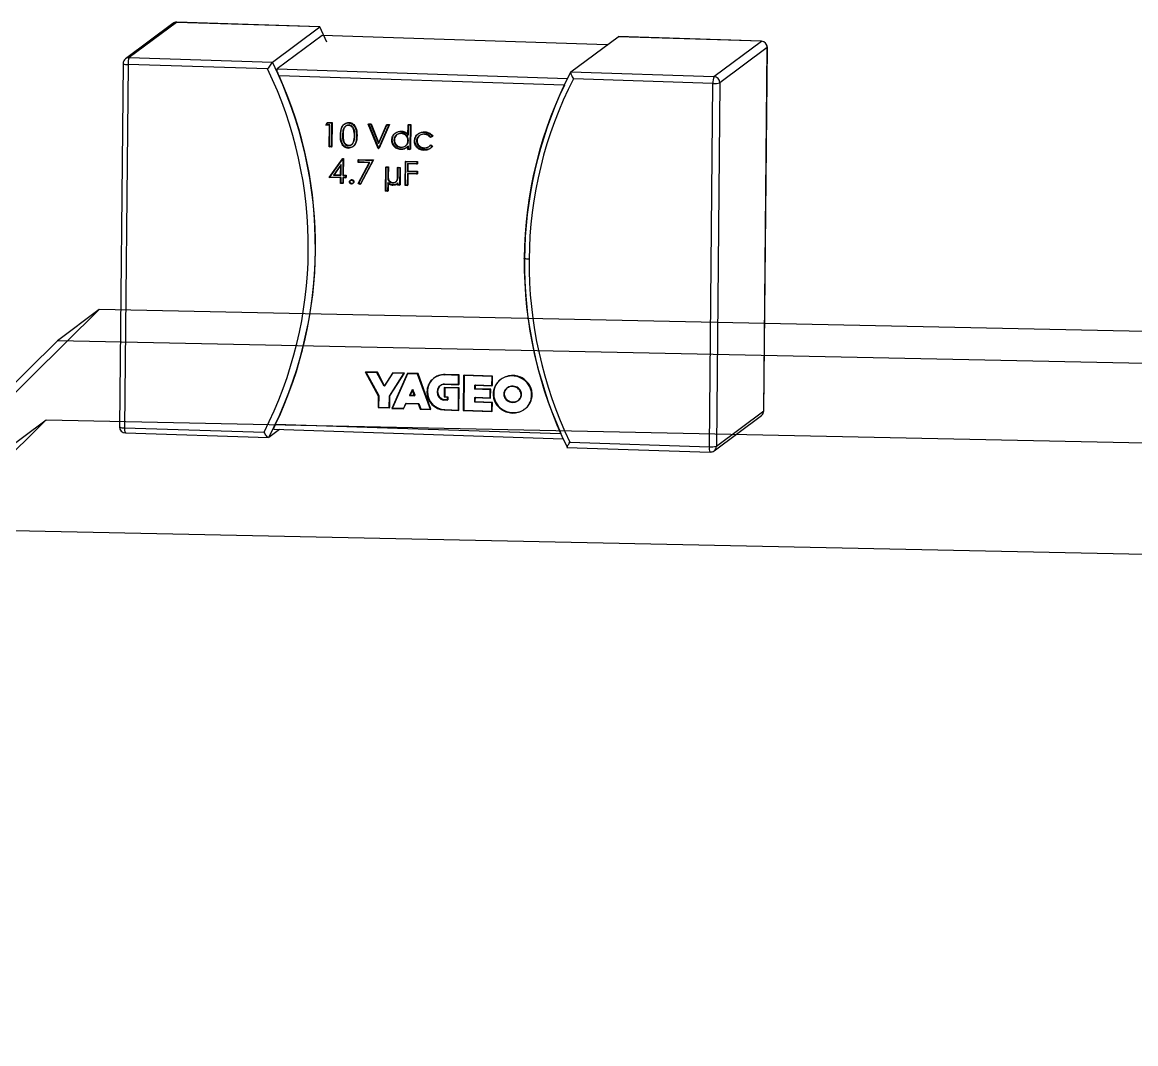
# Model space of a CAD drawing. Header units: millimetres. Extents: x -31.6 to 57.8, y -29 to 41.1.
# Drawn here: x 31.986 to 35.662, y 21.161 to 24.533 of the extents above; entities that cross this region are included whole.
import ezdxf

# ---------------------------------------------------------------- set-up
doc = ezdxf.new("R2010")
doc.units = ezdxf.units.MM

msp = doc.modelspace()

# ---------------------------------------------------------------- linework, layer by layer
at = {"color": 7, "linetype": 'Continuous', "lineweight": 25}
for p, q in [((32.4827, 24.529), (32.3263, 24.4124)), ((32.4949, 24.5327), (32.3385, 24.4162)), ((32.4953, 24.5329), (32.4949, 24.5327)), ((32.9677, 24.5174), (32.4949, 24.5327)), ((32.9682, 24.5175), (32.4953, 24.5329)), ((32.8113, 24.4008), (32.9677, 24.5174)), ((32.9754, 24.489), (32.8276, 24.3788)), ((32.9909, 24.4675), (32.9677, 24.5174)), ((32.9678, 24.5172), (32.9677, 24.5174)), ((32.9754, 24.489), (32.9761, 24.4887)), ((33.9166, 24.4584), (32.9754, 24.489)), ((33.9168, 24.4586), (32.9759, 24.4891)), ((33.7964, 24.3688), (33.9528, 24.4853)), ((34.4256, 24.47), (33.9528, 24.4853)), ((33.9548, 24.4849), (33.9528, 24.4853)), ((34.4261, 24.4701), (33.9532, 24.4855)), ((34.2692, 24.3534), (34.4256, 24.47)), ((34.4451, 24.4495), (34.2887, 24.3329)), ((34.4256, 24.47), (34.4261, 24.4701)), ((34.4335, 23.2501), (34.4451, 24.4495)), ((34.4338, 23.2505), (34.4454, 24.4499)), ((34.4451, 24.4495), (34.4454, 24.4499)), ((32.3385, 24.4162), (32.8113, 24.4008)), ((32.3183, 24.3966), (32.3066, 23.1971)), ((32.3348, 24.3938), (32.3232, 23.1944)), ((32.7955, 24.3788), (32.3348, 24.3938)), ((32.8276, 24.3788), (33.7855, 24.3477)), ((33.7747, 24.3255), (32.8333, 24.3561)), ((33.7964, 24.3688), (34.2692, 24.3534)), ((34.2656, 24.331), (33.8049, 24.346)), ((34.2539, 23.1316), (34.2656, 24.331)), ((34.2887, 24.3329), (34.2771, 23.1335)), ((32.9875, 24.1929), (32.9922, 24.2009)), ((32.9875, 24.1929), (32.9892, 24.1942)), ((32.9996, 24.1925), (32.9875, 24.1929)), ((32.9892, 24.1942), (32.9939, 24.2022)), ((33.0013, 24.1938), (32.9892, 24.1942)), ((32.9922, 24.2009), (32.9939, 24.2022)), ((32.9922, 24.2009), (33.0068, 24.2004)), ((32.9939, 24.2022), (33.0085, 24.2017)), ((32.9989, 24.1214), (32.9996, 24.1925)), ((32.9996, 24.1925), (33.0013, 24.1938)), ((33.0006, 24.1226), (33.0013, 24.1938)), ((33.0068, 24.2004), (33.006, 24.1211)), ((33.0068, 24.2004), (33.0085, 24.2017)), ((33.0085, 24.2017), (33.0077, 24.1224)), ((33.046, 24.1939), (33.0443, 24.1926)), ((33.0624, 24.2007), (33.0641, 24.2019)), ((33.0626, 24.1925), (33.0643, 24.1938)), ((33.128, 24.1965), (33.1297, 24.1978)), ((33.1606, 24.1161), (33.128, 24.1965)), ((33.128, 24.1965), (33.1356, 24.1962)), ((33.1623, 24.1174), (33.1297, 24.1978)), ((33.1297, 24.1978), (33.1373, 24.1975)), ((33.1356, 24.1962), (33.1373, 24.1975)), ((33.1356, 24.1962), (33.1612, 24.1329)), ((33.1373, 24.1975), (33.1629, 24.1342)), ((33.1612, 24.1329), (33.1881, 24.1945)), ((33.1957, 24.1943), (33.1616, 24.1161)), ((33.1629, 24.1342), (33.1898, 24.1958)), ((33.1974, 24.1956), (33.1633, 24.1174)), ((33.1881, 24.1945), (33.1898, 24.1958)), ((33.1881, 24.1945), (33.1957, 24.1943)), ((33.1898, 24.1958), (33.1974, 24.1956)), ((33.1957, 24.1943), (33.1974, 24.1956)), ((33.259, 24.1597), (33.2594, 24.1943)), ((33.2594, 24.1943), (33.2611, 24.1955)), ((33.2594, 24.1943), (33.2664, 24.194)), ((33.2607, 24.1609), (33.2611, 24.1955)), ((33.2611, 24.1955), (33.2681, 24.1953)), ((33.2664, 24.194), (33.2656, 24.1127)), ((33.2664, 24.194), (33.2681, 24.1953)), ((33.2681, 24.1953), (33.2674, 24.114)), ((33.0357, 24.1598), (33.0374, 24.1611)), ((33.0427, 24.1596), (33.0445, 24.1609)), ((33.0507, 24.1873), (33.049, 24.186)), ((33.0821, 24.1583), (33.0839, 24.1596)), ((33.0892, 24.1581), (33.0909, 24.1593)), ((33.2176, 24.1672), (33.2159, 24.1659)), ((33.2223, 24.1618), (33.2205, 24.1605)), ((33.2358, 24.1726), (33.2376, 24.1739)), ((33.2359, 24.1655), (33.2376, 24.1668)), ((33.259, 24.1597), (33.2607, 24.1609)), ((33.2927, 24.1647), (33.291, 24.1634)), ((33.2972, 24.1593), (33.2955, 24.158)), ((33.312, 24.163), (33.3137, 24.1643)), ((33.3126, 24.1701), (33.3143, 24.1714)), ((33.3388, 24.1557), (33.3329, 24.1522)), ((33.3329, 24.1522), (33.3346, 24.1535)), ((33.3405, 24.157), (33.3346, 24.1535)), ((33.3388, 24.1557), (33.3405, 24.157)), ((32.9989, 24.1214), (33.0006, 24.1226)), ((33.006, 24.1211), (32.9989, 24.1214)), ((33.0077, 24.1224), (33.0006, 24.1226)), ((33.006, 24.1211), (33.0077, 24.1224)), ((33.0616, 24.1173), (33.0633, 24.1186)), ((33.0619, 24.1254), (33.0636, 24.1267)), ((33.0724, 24.1289), (33.0741, 24.1302)), ((33.079, 24.1385), (33.0807, 24.1398)), ((33.0801, 24.1254), (33.0818, 24.1267)), ((33.1606, 24.1161), (33.1623, 24.1174)), ((33.1616, 24.1161), (33.1606, 24.1161)), ((33.1612, 24.1329), (33.1629, 24.1342)), ((33.1616, 24.1161), (33.1633, 24.1174)), ((33.1633, 24.1174), (33.1623, 24.1174)), ((33.2053, 24.1438), (33.207, 24.1451)), ((33.2124, 24.1435), (33.2141, 24.1448)), ((33.2354, 24.1198), (33.2371, 24.1211)), ((33.251, 24.1249), (33.2527, 24.1262)), ((33.2534, 24.118), (33.2551, 24.1193)), ((33.2586, 24.1129), (33.2587, 24.1229)), ((33.2587, 24.1229), (33.2604, 24.1242)), ((33.2588, 24.1418), (33.2606, 24.143)), ((33.2603, 24.1142), (33.2604, 24.1242)), ((33.2801, 24.1407), (33.2818, 24.142)), ((33.2871, 24.1411), (33.2889, 24.1424)), ((33.3116, 24.1173), (33.3133, 24.1186)), ((33.3278, 24.1221), (33.3295, 24.1234)), ((33.3297, 24.1145), (33.3315, 24.1157)), ((33.3326, 24.1268), (33.3343, 24.1281)), ((33.3326, 24.1268), (33.3385, 24.1227)), ((33.3343, 24.1281), (33.3402, 24.124)), ((33.3385, 24.1227), (33.3402, 24.124)), ((32.9992, 24.0207), (33.0428, 24.0823)), ((33.0009, 24.022), (33.0445, 24.0836)), ((33.0428, 24.0823), (33.0445, 24.0836)), ((33.0428, 24.0823), (33.0442, 24.0823)), ((33.0442, 24.0823), (33.0437, 24.0274)), ((33.0442, 24.0823), (33.046, 24.0835)), ((33.0445, 24.0836), (33.046, 24.0835)), ((33.046, 24.0835), (33.0454, 24.0286)), ((33.0947, 24.0786), (33.0965, 24.0799)), ((33.0947, 24.0786), (33.1432, 24.077)), ((33.0947, 24.0704), (33.0947, 24.0786)), ((33.0964, 24.0717), (33.0965, 24.0799)), ((33.0965, 24.0799), (33.145, 24.0783)), ((33.145, 24.0783), (33.1027, 23.9983)), ((33.1432, 24.077), (33.145, 24.0783)), ((33.235, 24.1127), (33.2368, 24.1139)), ((33.2586, 24.1129), (33.2603, 24.1142)), ((33.2656, 24.1127), (33.2586, 24.1129)), ((33.2674, 24.114), (33.2603, 24.1142)), ((33.2656, 24.1127), (33.2674, 24.114)), ((33.3114, 24.1102), (33.3131, 24.1115)), ((33.037, 24.062), (33.0131, 24.0284)), ((33.0387, 24.0633), (33.0149, 24.0296)), ((33.0366, 24.0276), (33.037, 24.062)), ((33.037, 24.062), (33.0387, 24.0633)), ((33.0384, 24.0289), (33.0387, 24.0633)), ((33.0947, 24.0704), (33.0964, 24.0717)), ((33.1312, 24.0693), (33.0947, 24.0704)), ((33.0949, 24.0006), (33.1312, 24.0693)), ((33.1329, 24.0705), (33.0964, 24.0717)), ((33.0967, 24.0019), (33.1329, 24.0705)), ((33.1432, 24.077), (33.101, 23.997)), ((33.1312, 24.0693), (33.1329, 24.0705)), ((33.1847, 23.975), (33.1855, 24.0543)), ((33.1855, 24.0543), (33.1872, 24.0556)), ((33.1855, 24.0543), (33.1925, 24.054)), ((33.1864, 23.9763), (33.1872, 24.0556)), ((33.1872, 24.0556), (33.1943, 24.0553)), ((33.1925, 24.054), (33.1922, 24.0223)), ((33.1925, 24.054), (33.1943, 24.0553)), ((33.1943, 24.0553), (33.1939, 24.0236)), ((33.2246, 24.0219), (33.2249, 24.053)), ((33.2249, 24.053), (33.2266, 24.0543)), ((33.2249, 24.053), (33.2319, 24.0528)), ((33.2263, 24.0232), (33.2266, 24.0543)), ((33.2266, 24.0543), (33.2337, 24.054)), ((33.2319, 24.0528), (33.2314, 23.9948)), ((33.2319, 24.0528), (33.2337, 24.054)), ((33.2337, 24.054), (33.2331, 23.9961)), ((33.2496, 23.9942), (33.2503, 24.0735)), ((33.2503, 24.0735), (33.252, 24.0748)), ((33.2503, 24.0735), (33.2887, 24.0723)), ((33.2513, 23.9955), (33.252, 24.0748)), ((33.252, 24.0748), (33.2904, 24.0736)), ((33.2573, 24.0652), (33.2571, 24.0408)), ((33.2571, 24.0408), (33.2588, 24.042)), ((33.2573, 24.0652), (33.259, 24.0664)), ((33.2886, 24.0641), (33.2573, 24.0652)), ((33.259, 24.0664), (33.2588, 24.042)), ((33.2588, 24.042), (33.2901, 24.041)), ((33.2904, 24.0654), (33.259, 24.0664)), ((33.2887, 24.0723), (33.2886, 24.0641)), ((33.2886, 24.0641), (33.2904, 24.0654)), ((33.2887, 24.0723), (33.2904, 24.0736)), ((33.2904, 24.0736), (33.2904, 24.0654)), ((32.9992, 24.0207), (33.0009, 24.022)), ((33.0366, 24.0195), (32.9992, 24.0207)), ((33.0383, 24.0207), (33.0009, 24.022)), ((33.0131, 24.0284), (33.0149, 24.0296)), ((33.0131, 24.0284), (33.0366, 24.0276)), ((33.0149, 24.0296), (33.0384, 24.0289)), ((33.0364, 24.0012), (33.0366, 24.0195)), ((33.0366, 24.0276), (33.0384, 24.0289)), ((33.0366, 24.0195), (33.0383, 24.0207)), ((33.0381, 24.0024), (33.0383, 24.0207)), ((33.0436, 24.0192), (33.0435, 24.0009)), ((33.0436, 24.0192), (33.0453, 24.0205)), ((33.0527, 24.0189), (33.0436, 24.0192)), ((33.0437, 24.0274), (33.0454, 24.0286)), ((33.0437, 24.0274), (33.0528, 24.0271)), ((33.0453, 24.0205), (33.0452, 24.0022)), ((33.0544, 24.0202), (33.0453, 24.0205)), ((33.0454, 24.0286), (33.0545, 24.0283)), ((33.0528, 24.0271), (33.0527, 24.0189)), ((33.0527, 24.0189), (33.0544, 24.0202)), ((33.0528, 24.0271), (33.0545, 24.0283)), ((33.0545, 24.0283), (33.0544, 24.0202)), ((33.0657, 24.0058), (33.0675, 24.0071)), ((33.0698, 24.012), (33.0681, 24.0107)), ((33.0724, 24.0122), (33.0741, 24.0135)), ((33.0789, 24.0054), (33.0806, 24.0066)), ((33.1922, 24.0223), (33.1939, 24.0236)), ((33.2191, 24.0065), (33.2209, 24.0078)), ((33.2246, 24.0219), (33.2263, 24.0232)), ((33.257, 24.0326), (33.2566, 23.994)), ((33.257, 24.0326), (33.2587, 24.0339)), ((33.2883, 24.0316), (33.257, 24.0326)), ((33.2571, 24.0408), (33.2884, 24.0397)), ((33.2587, 24.0339), (33.2584, 23.9953)), ((33.29, 24.0329), (33.2587, 24.0339)), ((33.2884, 24.0397), (33.2883, 24.0316)), ((33.2883, 24.0316), (33.29, 24.0329)), ((33.2884, 24.0397), (33.2901, 24.041)), ((33.2901, 24.041), (33.29, 24.0329)), ((33.0364, 24.0012), (33.0381, 24.0024)), ((33.0435, 24.0009), (33.0364, 24.0012)), ((33.0452, 24.0022), (33.0381, 24.0024)), ((33.0435, 24.0009), (33.0452, 24.0022)), ((33.0722, 23.999), (33.074, 24.0003)), ((33.0765, 24.0004), (33.0782, 24.0017)), ((33.0949, 24.0006), (33.0967, 24.0019)), ((33.101, 23.997), (33.0949, 24.0006)), ((33.1027, 23.9983), (33.0967, 24.0019)), ((33.101, 23.997), (33.1027, 23.9983)), ((33.1847, 23.975), (33.1864, 23.9763)), ((33.1918, 23.9747), (33.1847, 23.975)), ((33.1935, 23.976), (33.1864, 23.9763)), ((33.192, 24.0026), (33.1918, 23.9747)), ((33.1918, 23.9747), (33.1935, 23.976)), ((33.192, 24.0026), (33.1938, 24.0039)), ((33.1938, 24.0039), (33.1935, 23.976)), ((33.2082, 23.9946), (33.2099, 23.9958)), ((33.2083, 24.0027), (33.21, 24.004)), ((33.221, 23.9981), (33.2227, 23.9994)), ((33.2243, 23.995), (33.2244, 24.0014)), ((33.2243, 23.995), (33.226, 23.9963)), ((33.2314, 23.9948), (33.2243, 23.995)), ((33.2244, 24.0014), (33.2261, 24.0026)), ((33.226, 23.9963), (33.2261, 24.0026)), ((33.2331, 23.9961), (33.226, 23.9963)), ((33.2314, 23.9948), (33.2331, 23.9961)), ((33.2496, 23.9942), (33.2513, 23.9955)), ((33.2566, 23.994), (33.2496, 23.9942)), ((33.2584, 23.9953), (33.2513, 23.9955)), ((33.2566, 23.994), (33.2584, 23.9953)), ((32.2394, 23.5843), (24.0684, 15.5156)), ((32.2394, 23.5843), (32.102, 23.4818)), ((43.816, 23.3428), (32.2394, 23.5843)), ((32.102, 23.4818), (23.9309, 15.4132)), ((43.6785, 23.2403), (32.102, 23.4818)), ((33.1182, 23.3772), (33.12, 23.3785)), ((33.1182, 23.3772), (33.1605, 23.2993)), ((33.1564, 23.376), (33.1182, 23.3772)), ((33.12, 23.3785), (33.1622, 23.3006)), ((33.1581, 23.3773), (33.12, 23.3785)), ((33.1564, 23.376), (33.1581, 23.3773)), ((33.1801, 23.3314), (33.1564, 23.376)), ((33.1818, 23.3327), (33.1581, 23.3773)), ((33.2076, 23.3743), (33.1801, 23.3314)), ((33.2093, 23.3756), (33.1818, 23.3327)), ((33.1975, 23.2981), (33.2456, 23.3731)), ((33.1992, 23.2994), (33.2473, 23.3744)), ((33.2567, 23.3727), (33.206, 23.2584)), ((33.2076, 23.3743), (33.2093, 23.3756)), ((33.2456, 23.3731), (33.2076, 23.3743)), ((33.2584, 23.374), (33.2077, 23.2597)), ((33.2473, 23.3744), (33.2093, 23.3756)), ((33.2456, 23.3731), (33.2473, 23.3744)), ((33.2567, 23.3727), (33.2584, 23.374)), ((33.2909, 23.3716), (33.2567, 23.3727)), ((33.2926, 23.3729), (33.2584, 23.374)), ((33.2909, 23.3716), (33.2926, 23.3729)), ((33.3332, 23.2546), (33.2909, 23.3716)), ((33.3349, 23.2559), (33.2926, 23.3729)), ((33.3459, 23.359), (33.3442, 23.3577)), ((33.3796, 23.3688), (33.3814, 23.3701)), ((33.4262, 23.3673), (33.3796, 23.3688)), ((33.4279, 23.3685), (33.3814, 23.3701)), ((33.4259, 23.3364), (33.4262, 23.3673)), ((33.4262, 23.3673), (33.4279, 23.3685)), ((33.4276, 23.3377), (33.4279, 23.3685)), ((33.4427, 23.3667), (33.4416, 23.251)), ((33.4427, 23.3667), (33.4444, 23.368)), ((33.5366, 23.3637), (33.4427, 23.3667)), ((33.4444, 23.368), (33.4433, 23.2523)), ((33.5383, 23.3649), (33.4444, 23.368)), ((33.5363, 23.3328), (33.5366, 23.3637)), ((33.5366, 23.3637), (33.5383, 23.3649)), ((33.538, 23.3341), (33.5383, 23.3649)), ((33.5656, 23.354), (33.5638, 23.3528)), ((33.1801, 23.3314), (33.1818, 23.3327)), ((33.2728, 23.3194), (33.2643, 23.3007)), ((33.2745, 23.3207), (33.2661, 23.302)), ((33.2728, 23.3194), (33.2745, 23.3207)), ((33.2808, 23.3002), (33.2728, 23.3194)), ((33.2826, 23.3015), (33.2745, 23.3207)), ((33.3216, 23.3128), (33.3233, 23.3141)), ((33.3549, 23.3125), (33.3566, 23.3138)), ((33.367, 23.3345), (33.3653, 23.3332)), ((33.3767, 23.338), (33.3785, 23.3393)), ((33.3767, 23.338), (33.4259, 23.3364)), ((33.3787, 23.326), (33.3784, 23.2959)), ((33.3785, 23.3393), (33.4276, 23.3377)), ((33.3787, 23.326), (33.3804, 23.3273)), ((33.4262, 23.3245), (33.3787, 23.326)), ((33.3804, 23.3273), (33.3801, 23.2972)), ((33.4279, 23.3258), (33.3804, 23.3273)), ((33.4255, 23.2515), (33.4262, 23.3245)), ((33.4259, 23.3364), (33.4276, 23.3377)), ((33.4262, 23.3245), (33.4279, 23.3258)), ((33.4272, 23.2528), (33.4279, 23.3258)), ((33.48, 23.3216), (33.4801, 23.3347)), ((33.48, 23.3216), (33.4817, 23.3229)), ((33.5303, 23.32), (33.48, 23.3216)), ((33.4801, 23.3347), (33.4818, 23.3359)), ((33.4801, 23.3347), (33.5363, 23.3328)), ((33.4817, 23.3229), (33.4818, 23.3359)), ((33.532, 23.3213), (33.4817, 23.3229)), ((33.4818, 23.3359), (33.538, 23.3341)), ((33.53, 23.2921), (33.5303, 23.32)), ((33.5303, 23.32), (33.532, 23.3213)), ((33.5317, 23.2934), (33.532, 23.3213)), ((33.5363, 23.3328), (33.538, 23.3341)), ((33.5402, 23.3063), (33.5419, 23.3075)), ((33.575, 23.3051), (33.5768, 23.3064)), ((33.5868, 23.3257), (33.5851, 23.3244)), ((33.1605, 23.2993), (33.1601, 23.2612)), ((33.1605, 23.2993), (33.1622, 23.3006)), ((33.1622, 23.3006), (33.1618, 23.2625)), ((33.1971, 23.26), (33.1975, 23.2981)), ((33.1975, 23.2981), (33.1992, 23.2994)), ((33.1988, 23.2613), (33.1992, 23.2994)), ((33.2439, 23.2572), (33.2517, 23.2747)), ((33.2456, 23.2585), (33.2534, 23.2759)), ((33.2517, 23.2747), (33.2534, 23.2759)), ((33.2517, 23.2747), (33.2931, 23.2733)), ((33.2534, 23.2759), (33.2948, 23.2746)), ((33.2643, 23.3007), (33.2661, 23.302)), ((33.2643, 23.3007), (33.2808, 23.3002)), ((33.2661, 23.302), (33.2826, 23.3015)), ((33.2808, 23.3002), (33.2826, 23.3015)), ((33.2931, 23.2733), (33.2948, 23.2746)), ((33.2931, 23.2733), (33.2995, 23.2557)), ((33.2948, 23.2746), (33.3012, 23.257)), ((33.3762, 23.2856), (33.378, 23.2869)), ((33.3885, 23.2852), (33.3762, 23.2856)), ((33.3902, 23.2865), (33.378, 23.2869)), ((33.3784, 23.2959), (33.3801, 23.2972)), ((33.3784, 23.2959), (33.3886, 23.2956)), ((33.3801, 23.2972), (33.3903, 23.2969)), ((33.3886, 23.2956), (33.3885, 23.2852)), ((33.3885, 23.2852), (33.3902, 23.2865)), ((33.3886, 23.2956), (33.3903, 23.2969)), ((33.3903, 23.2969), (33.3902, 23.2865)), ((33.4796, 23.2788), (33.4797, 23.2937)), ((33.4796, 23.2788), (33.4813, 23.2801)), ((33.5358, 23.277), (33.4796, 23.2788)), ((33.4797, 23.2937), (33.4814, 23.295)), ((33.4797, 23.2937), (33.53, 23.2921)), ((33.4813, 23.2801), (33.4814, 23.295)), ((33.5375, 23.2782), (33.4813, 23.2801)), ((33.4814, 23.295), (33.5317, 23.2934)), ((33.53, 23.2921), (33.5317, 23.2934)), ((33.5355, 23.2479), (33.5358, 23.277)), ((33.5358, 23.277), (33.5375, 23.2782)), ((33.5372, 23.2492), (33.5375, 23.2782)), ((33.6224, 23.284), (33.6241, 23.2853)), ((33.6324, 23.3033), (33.6342, 23.3045)), ((33.6672, 23.3021), (33.669, 23.3034)), ((33.1601, 23.2612), (33.1618, 23.2625)), ((33.1601, 23.2612), (33.1971, 23.26)), ((33.1618, 23.2625), (33.1988, 23.2613)), ((33.1971, 23.26), (33.1988, 23.2613)), ((33.206, 23.2584), (33.2077, 23.2597)), ((33.206, 23.2584), (33.2439, 23.2572)), ((33.2077, 23.2597), (33.2456, 23.2585)), ((33.2439, 23.2572), (33.2456, 23.2585)), ((33.2995, 23.2557), (33.3012, 23.257)), ((33.2995, 23.2557), (33.3332, 23.2546)), ((33.3012, 23.257), (33.3349, 23.2559)), ((33.3332, 23.2546), (33.3349, 23.2559)), ((33.3785, 23.2531), (33.3802, 23.2543)), ((33.3785, 23.2531), (33.4255, 23.2515)), ((33.3802, 23.2543), (33.4272, 23.2528)), ((33.4255, 23.2515), (33.4272, 23.2528)), ((33.4416, 23.251), (33.4433, 23.2523)), ((33.4416, 23.251), (33.5355, 23.2479)), ((33.4433, 23.2523), (33.5372, 23.2492)), ((33.5355, 23.2479), (33.5372, 23.2492)), ((33.6436, 23.2556), (33.6454, 23.2569)), ((34.2693, 23.1181), (34.4257, 23.2347)), ((34.2771, 23.1335), (34.4335, 23.2501)), ((34.4335, 23.2501), (34.4338, 23.2505)), ((24.0081, 15.2652), (32.0639, 23.2201)), ((31.5827, 22.8614), (32.0639, 23.2201)), ((32.0639, 23.2201), (43.4773, 22.982)), ((32.8221, 23.2063), (33.7629, 23.1757)), ((32.3232, 23.1944), (32.7839, 23.1794)), ((32.326, 23.177), (32.7988, 23.1616)), ((32.8352, 23.1885), (32.7993, 23.1618)), ((32.8157, 23.1892), (33.7709, 23.1581)), ((33.7839, 23.1296), (34.2567, 23.1142)), ((33.7932, 23.1466), (34.2539, 23.1316)), ((42.996, 22.6234), (31.5827, 22.8614))]:
    msp.add_line(p, q, dxfattribs=at)
at = {"color": 7, "linetype": 'Continuous', "lineweight": 25, "flags": 128}
msp.add_lwpolyline([(33.6589, 23.7509), (33.6551, 23.751), (33.6516, 23.7513), (33.6485, 23.7516), (33.6459, 23.7521), (33.644, 23.7525), (33.6428, 23.753), (33.6423, 23.7535), (33.6426, 23.7541)], dxfattribs=at)
at = {"color": 7, "linetype": 'Continuous', "lineweight": 25}
for centre, radius, start, end in [((32.4947, 24.5129), 0.02, 88.1376, 126.6953), ((32.4942, 24.5135), 0.0192, 88.0166, 126.6358), ((34.4248, 24.4497), 0.0203, 359.5005, 87.7579), ((34.4254, 24.4501), 0.02, 359.4437, 88.1376), ((32.3383, 24.3964), 0.02, 126.6953, 179.4437), ((32.3378, 24.397), 0.0192, 88.0166, 126.6358), ((32.3821, 24.3976), 0.0474, 156.9589, 184.6211), ((32.331, 24.4216), 0.0281, 243.1493, 277.9559), ((31.5776, 23.7909), 1.3524, 333.1188, 25.7686), ((31.5809, 23.7932), 1.3723, 332.605, 26.2824), ((31.5816, 23.7933), 1.3724, 334.6769, 24.2105), ((34.9937, 23.7427), 1.3511, 152.3936, 179.5172), ((34.9907, 23.7396), 1.3319, 152.9152, 179.5145), ((34.3129, 24.3348), 0.0474, 156.9589, 184.6211), ((34.2684, 24.3331), 0.0203, 359.5005, 87.7579), ((35.0158, 23.7385), 1.3724, 154.6769, 204.2105), ((34.2718, 24.3962), 0.0654, 264.5269, 284.965), ((35.0351, 23.742), 1.3926, 179.5022, 206.0805), ((35.0309, 23.7389), 1.3721, 179.5003, 205.574), ((33.3778, 23.3126), 0.0562, 88.0774, 179.8419), ((33.3795, 23.3139), 0.0562, 88.0774, 179.8419), ((33.3808, 23.3123), 0.0593, 179.5005, 267.7579), ((33.3825, 23.3135), 0.0593, 179.5005, 267.7579), ((33.3808, 23.3124), 0.0259, 98.9506, 179.8324), ((33.3823, 23.3123), 0.0274, 179.5693, 257.3066), ((33.3825, 23.3137), 0.0259, 98.9506, 179.8324), ((33.384, 23.3136), 0.0274, 179.5693, 257.3066), ((34.4138, 23.2507), 0.02, 306.6953, 359.4437), ((34.4141, 23.2502), 0.0194, 306.8483, 359.7103), ((32.3266, 23.197), 0.02, 179.4437, 268.1376), ((32.3193, 23.2222), 0.0281, 243.1493, 277.9559), ((32.3477, 23.1894), 0.025, 168.4224, 209.7511), ((34.2784, 23.1266), 0.025, 168.4224, 209.7511), ((34.2602, 23.1967), 0.0654, 264.5269, 284.965), ((34.2577, 23.1336), 0.0194, 306.8483, 359.7103), ((34.2574, 23.1342), 0.02, 268.1376, 306.6953)]:
    msp.add_arc(centre, radius, start, end, dxfattribs=at)
for points, knots in [([(32.8113, 24.4008), (32.8105, 24.4), (32.8088, 24.3982), (32.8041, 24.3918), (32.7996, 24.3851), (32.7969, 24.3809), (32.7955, 24.3788)], [0, 0, 0, 0, 0.278655, 0.558426, 0.779195, 1, 1, 1, 1]), ([(32.8333, 24.3561), (32.8321, 24.359), (32.8297, 24.3647), (32.8275, 24.372), (32.8267, 24.3771), (32.8273, 24.3783), (32.8276, 24.3788)], [0, 0, 0, 0, 0.279793, 0.559224, 0.779182, 1, 1, 1, 1]), ([(33.7964, 24.3688), (33.7961, 24.3679), (33.7956, 24.3661), (33.7979, 24.3595), (33.8011, 24.3526), (33.8036, 24.3482), (33.8049, 24.346)], [0, 0, 0, 0, 0.278655, 0.558426, 0.779195, 1, 1, 1, 1]), ([(33.0357, 24.1598), (33.0361, 24.1693), (33.0366, 24.1811), (33.044, 24.1928), (33.0492, 24.1973), (33.0555, 24.2003), (33.0601, 24.2005), (33.0624, 24.2007)], [0, 0, 0, 0, 0.498702, 0.624177, 0.749467, 0.874745, 1, 1, 1, 1]), ([(33.0374, 24.1611), (33.0378, 24.1705), (33.0383, 24.1824), (33.0457, 24.194), (33.0509, 24.1986), (33.0572, 24.2016), (33.0618, 24.2018), (33.0641, 24.2019)], [0, 0, 0, 0, 0.498702, 0.624177, 0.749467, 0.874745, 1, 1, 1, 1]), ([(33.0626, 24.1925), (33.0608, 24.1924), (33.0571, 24.1921), (33.0523, 24.1895), (33.0485, 24.1857), (33.0432, 24.1762), (33.0429, 24.167), (33.0427, 24.1596)], [0, 0, 0, 0, 0.125139, 0.250418, 0.375519, 0.500847, 1, 1, 1, 1]), ([(33.0643, 24.1938), (33.0625, 24.1937), (33.0589, 24.1934), (33.054, 24.1908), (33.0502, 24.187), (33.0449, 24.1775), (33.0446, 24.1683), (33.0445, 24.1609)], [0, 0, 0, 0, 0.125139, 0.250418, 0.375519, 0.500847, 1, 1, 1, 1]), ([(33.0624, 24.2007), (33.0647, 24.2004), (33.0694, 24.1999), (33.0778, 24.1955), (33.0883, 24.1819), (33.0889, 24.1676), (33.0892, 24.1581)], [0, 0, 0, 0, 0.1256001, 0.2511969, 0.5005813, 1, 1, 1, 1]), ([(33.0821, 24.1583), (33.0819, 24.1657), (33.0816, 24.1767), (33.0743, 24.1879), (33.068, 24.1918), (33.0644, 24.1923), (33.0626, 24.1925)], [0, 0, 0, 0, 0.500072, 0.749021, 0.874598, 1, 1, 1, 1]), ([(33.0641, 24.2019), (33.0665, 24.2017), (33.0711, 24.2011), (33.0795, 24.1967), (33.09, 24.1832), (33.0906, 24.1689), (33.0909, 24.1593)], [0, 0, 0, 0, 0.1256001, 0.2511969, 0.5005813, 1, 1, 1, 1]), ([(33.0839, 24.1596), (33.0836, 24.167), (33.0833, 24.178), (33.076, 24.1892), (33.0697, 24.193), (33.0661, 24.1935), (33.0643, 24.1938)], [0, 0, 0, 0, 0.500072, 0.749021, 0.874598, 1, 1, 1, 1]), ([(33.0616, 24.1173), (33.0593, 24.1176), (33.0547, 24.1181), (33.0464, 24.1225), (33.0362, 24.1362), (33.0359, 24.1503), (33.0357, 24.1598)], [0, 0, 0, 0, 0.125551, 0.25109, 0.50025, 1, 1, 1, 1]), ([(33.0633, 24.1186), (33.061, 24.1188), (33.0564, 24.1194), (33.0481, 24.1238), (33.0379, 24.1374), (33.0376, 24.1516), (33.0374, 24.1611)], [0, 0, 0, 0, 0.125551, 0.25109, 0.50025, 1, 1, 1, 1]), ([(33.0427, 24.1596), (33.0427, 24.1522), (33.0427, 24.1411), (33.0502, 24.13), (33.0565, 24.1262), (33.0601, 24.1257), (33.0619, 24.1254)], [0, 0, 0, 0, 0.5002912, 0.749086, 0.8746062, 1, 1, 1, 1]), ([(33.0445, 24.1609), (33.0444, 24.1535), (33.0444, 24.1424), (33.0519, 24.1313), (33.0582, 24.1275), (33.0618, 24.1269), (33.0636, 24.1267)], [0, 0, 0, 0, 0.5002912, 0.749086, 0.8746062, 1, 1, 1, 1]), ([(33.0892, 24.1581), (33.0887, 24.1486), (33.0879, 24.1343), (33.077, 24.1215), (33.0686, 24.1176), (33.0639, 24.1174), (33.0616, 24.1173)], [0, 0, 0, 0, 0.499407, 0.748743, 0.874372, 1, 1, 1, 1]), ([(33.0909, 24.1593), (33.0904, 24.1498), (33.0896, 24.1356), (33.0788, 24.1228), (33.0703, 24.1189), (33.0656, 24.1187), (33.0633, 24.1186)], [0, 0, 0, 0, 0.499407, 0.748743, 0.874372, 1, 1, 1, 1]), ([(33.079, 24.1385), (33.08, 24.1421), (33.0819, 24.1486), (33.0821, 24.1553), (33.0821, 24.1583)], [0, 0, 0, 0, 0.559599, 1, 1, 1, 1]), ([(33.0807, 24.1398), (33.0817, 24.1434), (33.0836, 24.1499), (33.0838, 24.1566), (33.0839, 24.1596)], [0, 0, 0, 0, 0.559599, 1, 1, 1, 1]), ([(33.2053, 24.1438), (33.2059, 24.1482), (33.2071, 24.1571), (33.2155, 24.1665), (33.2254, 24.1721), (33.2324, 24.1725), (33.2358, 24.1726)], [0, 0, 0, 0, 0.279413, 0.559191, 0.779548, 1, 1, 1, 1]), ([(33.207, 24.1451), (33.2076, 24.1495), (33.2088, 24.1583), (33.2172, 24.1677), (33.2271, 24.1734), (33.2341, 24.1737), (33.2376, 24.1739)], [0, 0, 0, 0, 0.279413, 0.559191, 0.779548, 1, 1, 1, 1]), ([(33.2359, 24.1655), (33.2325, 24.1652), (33.2257, 24.1647), (33.218, 24.1589), (33.2133, 24.1514), (33.2127, 24.1461), (33.2124, 24.1435)], [0, 0, 0, 0, 0.279767, 0.559291, 0.779719, 1, 1, 1, 1]), ([(33.2376, 24.1668), (33.2342, 24.1665), (33.2274, 24.1659), (33.2197, 24.1602), (33.215, 24.1527), (33.2144, 24.1474), (33.2141, 24.1448)], [0, 0, 0, 0, 0.279767, 0.559291, 0.779719, 1, 1, 1, 1]), ([(33.2358, 24.1726), (33.241, 24.1718), (33.2503, 24.1702), (33.2564, 24.1629), (33.259, 24.1597)], [0, 0, 0, 0, 0.558426, 1, 1, 1, 1]), ([(33.2588, 24.1418), (33.2585, 24.1452), (33.2578, 24.1521), (33.2515, 24.1599), (33.2439, 24.1646), (33.2385, 24.1652), (33.2359, 24.1655)], [0, 0, 0, 0, 0.27966, 0.55921, 0.779487, 1, 1, 1, 1]), ([(33.2376, 24.1739), (33.2428, 24.173), (33.2521, 24.1715), (33.2581, 24.1642), (33.2607, 24.1609)], [0, 0, 0, 0, 0.558426, 1, 1, 1, 1]), ([(33.2606, 24.143), (33.2602, 24.1465), (33.2595, 24.1534), (33.2532, 24.1612), (33.2456, 24.1659), (33.2403, 24.1665), (33.2376, 24.1668)], [0, 0, 0, 0, 0.27966, 0.55921, 0.779487, 1, 1, 1, 1]), ([(33.2801, 24.1407), (33.2807, 24.1453), (33.282, 24.1546), (33.291, 24.1644), (33.3017, 24.1697), (33.309, 24.17), (33.3126, 24.1701)], [0, 0, 0, 0, 0.279381, 0.558782, 0.779281, 1, 1, 1, 1]), ([(33.2818, 24.142), (33.2824, 24.1466), (33.2838, 24.1559), (33.2927, 24.1657), (33.3034, 24.1709), (33.3107, 24.1713), (33.3143, 24.1714)], [0, 0, 0, 0, 0.279381, 0.558782, 0.779281, 1, 1, 1, 1]), ([(33.312, 24.163), (33.3085, 24.1628), (33.3015, 24.1624), (33.2933, 24.1568), (33.288, 24.1494), (33.2874, 24.1439), (33.2871, 24.1411)], [0, 0, 0, 0, 0.280136, 0.559769, 0.77989, 1, 1, 1, 1]), ([(33.3137, 24.1643), (33.3102, 24.1641), (33.3032, 24.1637), (33.295, 24.1581), (33.2897, 24.1507), (33.2892, 24.1452), (33.2889, 24.1424)], [0, 0, 0, 0, 0.280136, 0.559769, 0.77989, 1, 1, 1, 1]), ([(33.3329, 24.1522), (33.3296, 24.1556), (33.3238, 24.1617), (33.3156, 24.1626), (33.312, 24.163)], [0, 0, 0, 0, 0.558451, 1, 1, 1, 1]), ([(33.3126, 24.1701), (33.3161, 24.1697), (33.3219, 24.1691), (33.3293, 24.1656), (33.335, 24.1615), (33.3375, 24.1576), (33.3388, 24.1557)], [0, 0, 0, 0, 0.339714, 0.560013, 0.780007, 1, 1, 1, 1]), ([(33.3346, 24.1535), (33.3313, 24.1569), (33.3255, 24.163), (33.3173, 24.1639), (33.3137, 24.1643)], [0, 0, 0, 0, 0.558451, 1, 1, 1, 1]), ([(33.3143, 24.1714), (33.3178, 24.171), (33.3236, 24.1703), (33.331, 24.1669), (33.3367, 24.1628), (33.3393, 24.1589), (33.3405, 24.157)], [0, 0, 0, 0, 0.339714, 0.560013, 0.780007, 1, 1, 1, 1]), ([(33.0619, 24.1254), (33.0641, 24.1256), (33.0684, 24.126), (33.0751, 24.1303), (33.0775, 24.1354), (33.079, 24.1385)], [0, 0, 0, 0, 0.280257, 0.560781, 1, 1, 1, 1]), ([(33.0636, 24.1267), (33.0658, 24.1269), (33.0701, 24.1273), (33.0768, 24.1316), (33.0792, 24.1367), (33.0807, 24.1398)], [0, 0, 0, 0, 0.280257, 0.560781, 1, 1, 1, 1]), ([(33.235, 24.1127), (33.2306, 24.1133), (33.2218, 24.1147), (33.2121, 24.1232), (33.2061, 24.1333), (33.2056, 24.1403), (33.2053, 24.1438)], [0, 0, 0, 0, 0.279573, 0.559333, 0.779589, 1, 1, 1, 1]), ([(33.2368, 24.1139), (33.2323, 24.1146), (33.2235, 24.1159), (33.2138, 24.1245), (33.2078, 24.1345), (33.2073, 24.1416), (33.207, 24.1451)], [0, 0, 0, 0, 0.279573, 0.559333, 0.779589, 1, 1, 1, 1]), ([(33.2124, 24.1435), (33.2128, 24.1401), (33.2137, 24.1333), (33.2198, 24.1255), (33.2274, 24.1208), (33.2327, 24.1201), (33.2354, 24.1198)], [0, 0, 0, 0, 0.2794286, 0.5591463, 0.7795701, 1, 1, 1, 1]), ([(33.2141, 24.1448), (33.2145, 24.1414), (33.2154, 24.1346), (33.2216, 24.1268), (33.2291, 24.1221), (33.2344, 24.1214), (33.2371, 24.1211)], [0, 0, 0, 0, 0.2794286, 0.5591463, 0.7795701, 1, 1, 1, 1]), ([(33.2587, 24.1229), (33.2549, 24.1195), (33.2482, 24.1133), (33.2391, 24.1129), (33.235, 24.1127)], [0, 0, 0, 0, 0.558763, 1, 1, 1, 1]), ([(33.2354, 24.1198), (33.2387, 24.1201), (33.2455, 24.1207), (33.2534, 24.1262), (33.2581, 24.1338), (33.2586, 24.1391), (33.2588, 24.1418)], [0, 0, 0, 0, 0.279822, 0.559387, 0.779603, 1, 1, 1, 1]), ([(33.2604, 24.1242), (33.2566, 24.1208), (33.2499, 24.1146), (33.2408, 24.1142), (33.2368, 24.1139)], [0, 0, 0, 0, 0.558763, 1, 1, 1, 1]), ([(33.2371, 24.1211), (33.2405, 24.1214), (33.2472, 24.122), (33.2551, 24.1275), (33.2598, 24.135), (33.2603, 24.1404), (33.2606, 24.143)], [0, 0, 0, 0, 0.279822, 0.559387, 0.779603, 1, 1, 1, 1]), ([(33.3114, 24.1102), (33.3069, 24.1107), (33.2979, 24.1119), (33.2875, 24.1199), (33.281, 24.13), (33.2804, 24.1371), (33.2801, 24.1407)], [0, 0, 0, 0, 0.280077, 0.559647, 0.779819, 1, 1, 1, 1]), ([(33.3131, 24.1115), (33.3086, 24.112), (33.2996, 24.1131), (33.2892, 24.1212), (33.2827, 24.1313), (33.2821, 24.1384), (33.2818, 24.142)], [0, 0, 0, 0, 0.280077, 0.559647, 0.779819, 1, 1, 1, 1]), ([(33.2871, 24.1411), (33.2876, 24.1376), (33.2885, 24.1305), (33.2952, 24.1226), (33.3033, 24.1182), (33.3088, 24.1176), (33.3116, 24.1173)], [0, 0, 0, 0, 0.279332, 0.558778, 0.779267, 1, 1, 1, 1]), ([(33.2889, 24.1424), (33.2893, 24.1389), (33.2902, 24.1318), (33.2969, 24.1239), (33.305, 24.1195), (33.3106, 24.1189), (33.3133, 24.1186)], [0, 0, 0, 0, 0.279332, 0.558778, 0.779267, 1, 1, 1, 1]), ([(33.3385, 24.1227), (33.3362, 24.12), (33.3324, 24.1155), (33.325, 24.112), (33.3183, 24.1103), (33.3137, 24.1102), (33.3114, 24.1102)], [0, 0, 0, 0, 0.338983, 0.559249, 0.779562, 1, 1, 1, 1]), ([(33.3116, 24.1173), (33.3162, 24.1177), (33.3244, 24.1184), (33.3301, 24.1242), (33.3326, 24.1268)], [0, 0, 0, 0, 0.558788, 1, 1, 1, 1]), ([(33.3402, 24.124), (33.3379, 24.1213), (33.3341, 24.1168), (33.3267, 24.1133), (33.3201, 24.1115), (33.3154, 24.1115), (33.3131, 24.1115)], [0, 0, 0, 0, 0.338983, 0.559249, 0.779562, 1, 1, 1, 1]), ([(33.3133, 24.1186), (33.3179, 24.119), (33.3261, 24.1197), (33.3318, 24.1255), (33.3343, 24.1281)], [0, 0, 0, 0, 0.558788, 1, 1, 1, 1]), ([(33.0657, 24.0058), (33.0659, 24.0068), (33.0661, 24.0087), (33.0679, 24.0108), (33.0701, 24.0121), (33.0716, 24.0121), (33.0724, 24.0122)], [0, 0, 0, 0, 0.2795762, 0.5592837, 0.7795524, 1, 1, 1, 1]), ([(33.0722, 23.999), (33.0713, 23.9991), (33.0693, 23.9994), (33.0672, 24.0013), (33.0659, 24.0035), (33.0658, 24.005), (33.0657, 24.0058)], [0, 0, 0, 0, 0.279581, 0.559143, 0.779575, 1, 1, 1, 1]), ([(33.0675, 24.0071), (33.0676, 24.008), (33.0678, 24.01), (33.0696, 24.0121), (33.0718, 24.0133), (33.0733, 24.0134), (33.0741, 24.0135)], [0, 0, 0, 0, 0.2795762, 0.5592837, 0.7795524, 1, 1, 1, 1]), ([(33.074, 24.0003), (33.073, 24.0004), (33.0711, 24.0007), (33.0689, 24.0026), (33.0676, 24.0048), (33.0675, 24.0063), (33.0675, 24.0071)], [0, 0, 0, 0, 0.279581, 0.559143, 0.779575, 1, 1, 1, 1]), ([(33.0789, 24.0054), (33.0787, 24.0044), (33.0785, 24.0025), (33.0767, 24.0004), (33.0745, 23.9991), (33.073, 23.999), (33.0722, 23.999)], [0, 0, 0, 0, 0.279469, 0.559358, 0.779674, 1, 1, 1, 1]), ([(33.0724, 24.0122), (33.0733, 24.012), (33.0753, 24.0118), (33.0774, 24.0099), (33.0787, 24.0077), (33.0788, 24.0061), (33.0789, 24.0054)], [0, 0, 0, 0, 0.2796016, 0.559212, 0.7794752, 1, 1, 1, 1]), ([(33.0806, 24.0066), (33.0805, 24.0057), (33.0802, 24.0037), (33.0784, 24.0016), (33.0762, 24.0004), (33.0747, 24.0003), (33.074, 24.0003)], [0, 0, 0, 0, 0.279469, 0.559358, 0.779674, 1, 1, 1, 1]), ([(33.0741, 24.0135), (33.0751, 24.0133), (33.077, 24.013), (33.0791, 24.0112), (33.0804, 24.009), (33.0805, 24.0074), (33.0806, 24.0066)], [0, 0, 0, 0, 0.2796016, 0.559212, 0.7794752, 1, 1, 1, 1]), ([(33.1922, 24.0223), (33.1922, 24.0196), (33.1922, 24.0143), (33.1961, 24.0075), (33.2021, 24.0036), (33.2062, 24.003), (33.2083, 24.0027)], [0, 0, 0, 0, 0.281344, 0.559027, 0.779591, 1, 1, 1, 1]), ([(33.1939, 24.0236), (33.1939, 24.0209), (33.1939, 24.0155), (33.1979, 24.0087), (33.2038, 24.0049), (33.2079, 24.0043), (33.21, 24.004)], [0, 0, 0, 0, 0.281344, 0.559027, 0.779591, 1, 1, 1, 1]), ([(33.2083, 24.0027), (33.211, 24.003), (33.2163, 24.0035), (33.2237, 24.0106), (33.2242, 24.0176), (33.2246, 24.0219)], [0, 0, 0, 0, 0.280273, 0.560295, 1, 1, 1, 1]), ([(33.21, 24.004), (33.2127, 24.0042), (33.2181, 24.0048), (33.2254, 24.0118), (33.226, 24.0189), (33.2263, 24.0232)], [0, 0, 0, 0, 0.280273, 0.560295, 1, 1, 1, 1]), ([(33.2082, 23.9946), (33.2046, 23.995), (33.1983, 23.9959), (33.194, 24.0005), (33.192, 24.0026)], [0, 0, 0, 0, 0.559176, 1, 1, 1, 1]), ([(33.2099, 23.9958), (33.2064, 23.9963), (33.2, 23.9972), (33.1957, 24.0018), (33.1938, 24.0039)], [0, 0, 0, 0, 0.559176, 1, 1, 1, 1]), ([(33.2244, 24.0014), (33.2232, 24.0001), (33.2209, 23.9976), (33.2153, 23.9949), (33.2109, 23.9947), (33.2082, 23.9946)], [0, 0, 0, 0, 0.280394, 0.560327, 1, 1, 1, 1]), ([(33.2261, 24.0026), (33.2249, 24.0014), (33.2226, 23.9989), (33.217, 23.9961), (33.2126, 23.9959), (33.2099, 23.9958)], [0, 0, 0, 0, 0.280394, 0.560327, 1, 1, 1, 1]), ([(33.6672, 23.3021), (33.6671, 23.3058), (33.6667, 23.3139), (33.6628, 23.3267), (33.655, 23.3403), (33.6423, 23.3531), (33.6248, 23.3626), (33.6043, 23.3665), (33.5838, 23.3639), (33.5661, 23.3556), (33.5532, 23.3437), (33.5452, 23.3306), (33.541, 23.318), (33.5405, 23.31), (33.5402, 23.3063)], [0, 0, 0, 0, 0.056583, 0.123382, 0.20173, 0.292056, 0.392873, 0.5, 0.607127, 0.707944, 0.79827, 0.876618, 0.943417, 1, 1, 1, 1]), ([(33.669, 23.3034), (33.6688, 23.3071), (33.6684, 23.3152), (33.6645, 23.328), (33.6567, 23.3416), (33.644, 23.3544), (33.6266, 23.3638), (33.6061, 23.3678), (33.5855, 23.3652), (33.5679, 23.3568), (33.5549, 23.3449), (33.5469, 23.3319), (33.5427, 23.3193), (33.5422, 23.3112), (33.5419, 23.3075)], [0, 0, 0, 0, 0.056583, 0.123382, 0.20173, 0.292056, 0.392873, 0.5, 0.607127, 0.707944, 0.79827, 0.876618, 0.943417, 1, 1, 1, 1]), ([(33.5402, 23.3063), (33.5404, 23.3026), (33.5408, 23.2945), (33.5447, 23.2817), (33.5524, 23.2681), (33.5652, 23.2553), (33.5826, 23.2458), (33.6031, 23.2419), (33.6237, 23.2445), (33.6413, 23.2528), (33.6543, 23.2647), (33.6623, 23.2778), (33.6665, 23.2904), (33.667, 23.2984), (33.6672, 23.3021)], [0, 0, 0, 0, 0.056583, 0.123382, 0.20173, 0.292056, 0.392873, 0.5, 0.607127, 0.707944, 0.79827, 0.876618, 0.943417, 1, 1, 1, 1]), ([(33.5419, 23.3075), (33.5421, 23.3038), (33.5425, 23.2958), (33.5464, 23.2829), (33.5542, 23.2693), (33.5669, 23.2566), (33.5843, 23.2471), (33.6048, 23.2432), (33.6254, 23.2458), (33.643, 23.2541), (33.656, 23.266), (33.664, 23.2791), (33.6682, 23.2917), (33.6687, 23.2997), (33.669, 23.3034)], [0, 0, 0, 0, 0.056583, 0.123382, 0.20173, 0.292056, 0.392873, 0.5, 0.607127, 0.707944, 0.79827, 0.876618, 0.943417, 1, 1, 1, 1]), ([(33.6324, 23.3033), (33.6324, 23.3048), (33.6322, 23.3083), (33.6304, 23.3138), (33.6269, 23.3196), (33.6211, 23.325), (33.6132, 23.329), (33.604, 23.3307), (33.5947, 23.3296), (33.5868, 23.3261), (33.5809, 23.3211), (33.5773, 23.3155), (33.5754, 23.3101), (33.5751, 23.3067), (33.575, 23.3051)], [0, 0, 0, 0, 0.054811, 0.119848, 0.196985, 0.287356, 0.389894, 0.5, 0.610106, 0.712644, 0.803015, 0.880152, 0.945189, 1, 1, 1, 1]), ([(33.6342, 23.3045), (33.6341, 23.3061), (33.6339, 23.3096), (33.6321, 23.315), (33.6286, 23.3208), (33.6228, 23.3263), (33.6149, 23.3303), (33.6057, 23.332), (33.5965, 23.3309), (33.5885, 23.3274), (33.5826, 23.3223), (33.579, 23.3168), (33.5771, 23.3114), (33.5769, 23.308), (33.5768, 23.3064)], [0, 0, 0, 0, 0.054811, 0.119848, 0.196985, 0.287356, 0.389894, 0.5, 0.610106, 0.712644, 0.803015, 0.880152, 0.945189, 1, 1, 1, 1]), ([(33.5768, 23.3064), (33.5768, 23.3048), (33.577, 23.3014), (33.5788, 23.2959), (33.5823, 23.2901), (33.5881, 23.2847), (33.596, 23.2807), (33.6052, 23.279), (33.6144, 23.2801), (33.6224, 23.2836), (33.6283, 23.2886), (33.6319, 23.2942), (33.6338, 23.2995), (33.634, 23.303), (33.6342, 23.3045)], [0, 0, 0, 0, 0.054811, 0.119848, 0.196985, 0.287356, 0.389894, 0.5, 0.610106, 0.712644, 0.803015, 0.880152, 0.945189, 1, 1, 1, 1]), ([(33.575, 23.3051), (33.5751, 23.3036), (33.5753, 23.3001), (33.5771, 23.2946), (33.5806, 23.2888), (33.5864, 23.2834), (33.5943, 23.2794), (33.6035, 23.2777), (33.6127, 23.2788), (33.6207, 23.2823), (33.6266, 23.2873), (33.6302, 23.2929), (33.6321, 23.2983), (33.6323, 23.3017), (33.6324, 23.3033)], [0, 0, 0, 0, 0.054811, 0.119848, 0.196985, 0.287356, 0.389894, 0.5, 0.610106, 0.712644, 0.803015, 0.880152, 0.945189, 1, 1, 1, 1]), ([(32.8159, 23.1896), (32.8157, 23.1896), (32.8152, 23.1898), (32.8167, 23.1941), (32.8191, 23.1999), (32.8211, 23.2042), (32.8221, 23.2063)], [0, 0, 0, 0, 0.215489, 0.519865, 0.759827, 1, 1, 1, 1]), ([(32.7985, 23.162), (32.7979, 23.1621), (32.7964, 23.1623), (32.7922, 23.167), (32.7878, 23.173), (32.7852, 23.1773), (32.7839, 23.1794)], [0, 0, 0, 0, 0.21719, 0.5208, 0.760381, 1, 1, 1, 1]), ([(33.7843, 23.1297), (33.7841, 23.1298), (33.7836, 23.1298), (33.786, 23.1347), (33.7894, 23.1404), (33.7919, 23.1445), (33.7932, 23.1466)], [0, 0, 0, 0, 0.278655, 0.558426, 0.779195, 1, 1, 1, 1])]:
    msp.add_open_spline(points, degree=3, knots=knots, dxfattribs=at)

doc.saveas('drawing.dxf')
